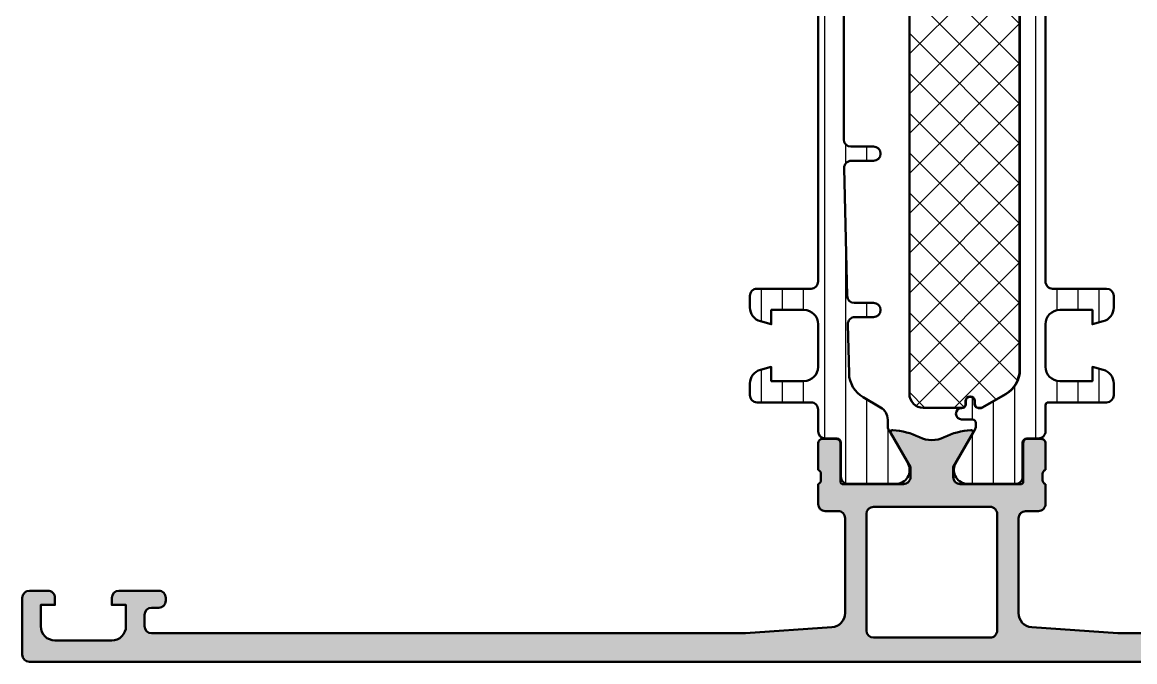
# Model space of a CAD drawing. Extents: x 0 to 128, y 0 to 90.
# Drawn here: x 0 to 78.3, y 0 to 45 of the extents above; entities that cross this region are included whole.
import ezdxf

# ---------------------------------------------------------------- set-up
doc = ezdxf.new("R2010")
doc.units = 0
for name, color, linetype, lineweight in [('0S-Alu contour', 7, 'Continuous', 50), ('0S-Alu hatch', 252, 'Continuous', 25), ('0S-Plastic contour', 254, 'Continuous', 50), ('0S-Plastic hatch', 253, 'Continuous', 25), ('0S-PT contour', 91, 'Continuous', 50), ('0S-PT hatch', 103, 'Continuous', 25)]:
    doc.layers.add(name, color=color, linetype=linetype, lineweight=lineweight)
pattern_1 = [(90, (0, 0), (-1.4859, 0), [])]

# ---------------------------------------------------------------- blocks, each defined once
blk = doc.blocks.new('462330__A95D37FD_48C2_4D55_8CF1_F7A8AE7CBAEC_')
at = {"layer": '0S-Alu hatch'}
h = blk.add_hatch(color=256, dxfattribs=at)
edge = h.paths.add_edge_path()
edge.add_line((77.10000000000004, 2.000000000000013), (71.02875295001213, 2.433660503570579))
edge.add_ellipse((71.10000110828429, 3.431119503563734), major_axis=(-1.000000378362188, 0), ratio=1, start_angle=8.537736391645012e-06, end_angle=85.91432110672099, ccw=False)
edge.add_line((70.10000072992212, 3.431119354686233), (70.10000000000004, 10.1))
edge.add_ellipse((70.60000124605585, 10.09999890522815), major_axis=(-0.5000012460570294, 0), ratio=1, start_angle=270.000059144424, end_angle=359.999874550462, ccw=False)
edge.add_line((70.60000072992212, 10.60000015128491), (71.50000000000001, 10.60000000000001))
edge.add_arc((71.50000072992216, 11.10000015128485), 0.4999999999999521, 269.9999163571082, 360)
edge.add_line((72.00000072992212, 11.10000015128484), (72.00000000000004, 12.50000000000074))
edge.add_ellipse((72.07883803814128, 12.76752101532061), major_axis=(-0.2788959122965632, 0), ratio=1, start_angle=-1.1645299000825275, end_angle=73.57983452474468, ccw=False)
edge.add_line((71.79999972992215, 12.77318915127714), (71.79999900000004, 13.22678299999224))
edge.add_ellipse((72.07886890940796, 13.23244226912665), major_axis=(-0.2789273269156594, 0), ratio=1, start_angle=-73.57528143294519, end_angle=1.1625769736472193, ccw=False)
edge.add_line((72.00000072992215, 13.49998715127712), (72.00000000000001, 15.37999800000075))
edge.add_arc((71.70000072992215, 15.37999815128565), 0.2999999999999829, 359.9999711101367, 450)
edge.add_line((71.70000072992215, 15.67999815128563), (70.72002568095725, 15.67999800000075))
edge.add_arc((70.72002641087936, 15.37999815128565), 0.2999999999999936, 90.00013940492396, 180)
edge.add_line((70.42002641087936, 15.37999815128565), (70.42002568095727, 12.62000000000075))
edge.add_ellipse((70.30002692700798, 12.6199989052381), major_axis=(-0.1199987539542833, 0), ratio=1, start_angle=89.99975356383038, end_angle=180.0005227158989, ccw=False)
edge.add_line((70.30002641087863, 12.50000015128494), (65.99994439642526, 12.50000000000005))
edge.add_ellipse((65.99994538460828, 13.00000025826), major_axis=(-0.5000002582609234, 0), ratio=1, start_angle=1.2253957095254009e-05, end_angle=89.9998867626258, ccw=False)
edge.add_line((65.49994512634737, 13.00000015128502), (65.49994439642538, 13.70000000000019))
edge.add_line((65.49994439642538, 13.70000000000019), (66.88143985404757, 16.09282032302732))
edge.add_arc((66.76182534169885, 16.16188036663646), 0.1381197846484886, 329.9997942543942, 453.6515491367376)
edge.add_arc((67.07146248664698, 11.31000108375461), 4.999869236974234, 93.65154913674301, 116.1005569611627)
edge.add_ellipse((63.99997292813471, 17.60005755479198), major_axis=(-2.000063781674495, 0), ratio=1, start_angle=64.1580672368334, end_angle=115.8419327631662, ccw=False)
edge.add_arc((60.92848336962241, 11.3100010837547), 4.999869236974176, 63.89944303883657, 86.34845086325608)
edge.add_arc((61.2381205145706, 16.16188036663647), 0.1381197846484962, 86.34845086325971, 210.0000000000028)
edge.add_line((61.11850527229978, 16.09282047431222), (62.49999999999986, 13.70000000000019))
edge.add_line((62.49999999999986, 13.70000000000019), (62.49999999999993, 13.0000000000001))
edge.add_ellipse((62.00000124605407, 12.99999890523174), major_axis=(-0.4999987539470587, 0), ratio=1, start_angle=89.9999408554799, end_angle=180.000125449538, ccw=False)
edge.add_line((62.00000072992206, 12.50000015128495), (57.69997431904286, 12.50000000000005))
edge.add_ellipse((57.69997530723053, 12.62000025826161), major_axis=(-0.1200002582656348, 0), ratio=1, start_angle=5.107678987315012e-05, end_angle=89.99952817616412, ccw=False)
edge.add_line((57.57997504896493, 12.62000015128498), (57.57997431904282, 15.37999800000008))
edge.add_arc((57.27997504896492, 15.37999815128498), 0.3000000000000043, 359.9999711101367, 449.9999999999973)
edge.add_line((57.27997504896494, 15.67999815128499), (56.30000000000005, 15.67999800000009))
edge.add_arc((56.30000072992215, 15.37999815128498), 0.2999999999999989, 90.00013940492396, 180)
edge.add_line((56.00000072992216, 15.37999815128499), (56.00000000000004, 13.49998699999156))
edge.add_ellipse((55.92113449620829, 13.23244408287827), major_axis=(-0.2789246855081369, 0), ratio=1, start_angle=178.837070446427, end_angle=253.5756945011897, ccw=False)
edge.add_line((56.20000172992214, 13.22678315127645), (56.20000100000004, 12.77318899999158))
edge.add_ellipse((55.92116536696441, 12.76751920183801), major_axis=(-0.2788932714525051, 0), ratio=1, start_angle=106.4197524022729, end_angle=181.1648824805534, ccw=False)
edge.add_line((56.00000072992215, 12.50000015128497), (56.00000000000001, 11.1))
edge.add_arc((56.50000072992209, 11.10000015128489), 0.4999999999999787, 180.0000173297123, 269.9999999999984)
edge.add_line((56.50000072992208, 10.60000015128491), (57.40000000000002, 10.60000000000001))
edge.add_ellipse((57.40000098818011, 10.10000025825898), major_axis=(-0.4999997417420014, 0), ratio=1, start_angle=179.999987746043, end_angle=270.0001132371549, ccw=False)
edge.add_line((57.9000007299221, 10.1000001512849), (57.9, 3.431119203401324))
edge.add_ellipse((56.90000136109887, 3.431118035204163), major_axis=(-0.999998638901815, 0), ratio=1, start_angle=94.08558609440178, end_angle=180.0000669328046, ccw=False)
edge.add_line((56.97124777991001, 2.433660654855472), (50.90000000000003, 2.000000000000013))
edge.add_line((50.90000000000003, 2.000000000000013), (9.099999999999987, 1.999999999999999))
edge.add_ellipse((9.100000988183051, 2.500000258259957), major_axis=(-0.5000002582609345, 0), ratio=1, start_angle=1.2253957095254009e-05, end_angle=89.99988676262058, ccw=False)
edge.add_line((8.60000072992213, 2.500000151284903), (8.600000000000023, 3.299999999999998))
edge.add_ellipse((9.10000124605585, 3.299998905228133), major_axis=(-0.500001246057026, 0), ratio=1, start_angle=270.0000591444199, end_angle=359.999874550462, ccw=False)
edge.add_line((9.100000729922133, 3.800000151284893), (9.600000000000026, 3.799999999999999))
edge.add_arc((9.600000729922133, 4.300000151284891), 0.4999999999999983, 269.9999163571131, 360)
edge.add_line((10.10000072992213, 4.300000151284894), (10.10000000000002, 4.499999999999998))
edge.add_arc((9.60000072992213, 4.500000151284893), 0.5, 359.9999826492693, 450)
edge.add_line((9.60000072992213, 5.000000151284893), (6.800000000000013, 5))
edge.add_arc((6.800000729922119, 4.500000151284892), 0.5000000000000009, 90.00008364293738, 180)
edge.add_line((6.300000729922118, 4.500000151284891), (6.300000000000011, 4))
edge.add_line((6.300000000000011, 4), (7.300000000000011, 4))
edge.add_line((7.300000000000011, 4), (7.300000000000011, 2.500000000000005))
edge.add_ellipse((6.300001246054564, 2.499998905230804), major_axis=(-0.9999987539460462, 0), ratio=1, start_angle=89.99997042775237, end_angle=180.0000627218637, ccw=False)
edge.add_line((6.300000729922118, 1.500000151284893), (2.300000000000012, 1.499999999999999))
edge.add_ellipse((2.300000988182316, 2.500000258259714), major_axis=(-1.000000258260204, 0), ratio=1, start_angle=6.156649305921746e-06, end_angle=89.99994338133922, ccw=False)
edge.add_line((1.300000729922117, 2.500000151284894), (1.300000000000011, 3.999999999999998))
edge.add_line((1.300000000000011, 3.999999999999998), (2.300000000000011, 3.999999999999999))
edge.add_line((2.300000000000011, 3.999999999999999), (2.30000000000001, 4.5))
edge.add_arc((1.80000072992212, 4.500000151284895), 0.4999999999999974, 359.9999826492693, 450)
edge.add_line((1.800000729922119, 5.000000151284893), (0.5000000000000006, 5))
edge.add_arc((0.5000007299221066, 4.500000151284893), 0.4999999999999992, 90.00008364293743, 180)
edge.add_line((7.299221074e-07, 4.500000151284894), (1e-16, 0.5000000000000009))
edge.add_arc((0.5000007299221068, 0.500000151284894), 0.5, 180.0000173297123, 270)
edge.add_line((0.5000007299221066, 1.512848939e-07), (127.5, 4e-16))
edge.add_arc((127.5000007299221, 0.5000001512849033), 0.5000000000000094, 269.9999163571115, 360)
edge.add_line((128.0000007299221, 0.500000151284892), (128, 4.500000000000026))
edge.add_arc((127.5000007299221, 4.50000015128491), 0.4999999999999858, 359.9999826492693, 450)
edge.add_line((127.5000007299221, 5.000000151284896), (126.2, 4.999999999999998))
edge.add_arc((126.2000007299221, 4.500000151284903), 0.4999999999999885, 90.00008364294075, 180)
edge.add_line((125.7000007299221, 4.500000151284878), (125.7, 3.999999999999999))
edge.add_line((125.7, 3.999999999999999), (126.7, 3.999999999999999))
edge.add_line((126.7, 3.999999999999999), (126.7, 2.500000000000001))
edge.add_ellipse((125.7000012460545, 2.499998905230837), major_axis=(-0.9999987539460756, 0), ratio=1, start_angle=89.99997042774987, end_angle=180.0000627218637, ccw=False)
edge.add_line((125.700000729922, 1.500000151284891), (121.7, 1.499999999999999))
edge.add_ellipse((121.7000009881823, 2.500000258259705), major_axis=(-1.000000258260193, 0), ratio=1, start_angle=6.156649305921746e-06, end_angle=89.99994338133979, ccw=False)
edge.add_line((120.7000007299221, 2.500000151284861), (120.7, 4))
edge.add_line((120.7, 4), (121.7, 4))
edge.add_line((121.7, 4), (121.7, 4.500000000000039))
edge.add_arc((121.2000007299222, 4.500000151284952), 0.4999999999999432, 359.9999826492693, 449.9999999999984)
edge.add_line((121.2000007299222, 5.000000151284895), (118.4, 5))
edge.add_arc((118.4000007299221, 4.500000151284913), 0.4999999999999805, 90.0000836429375, 180)
edge.add_line((117.9000007299221, 4.500000151284909), (117.9, 4.299999999999988))
edge.add_arc((118.4000007299221, 4.300000151284903), 0.5000000000000142, 180.0000173297123, 270)
edge.add_line((118.4000007299221, 3.800000151284889), (118.9, 3.799999999999998))
edge.add_ellipse((118.90000098818, 3.30000025825894), major_axis=(-0.4999997417420338, 0), ratio=1, start_angle=179.999987746043, end_angle=270.0001132371557, ccw=False)
edge.add_line((119.4000007299221, 3.300000151284856), (119.4, 2.500000000000063))
edge.add_ellipse((118.9000012460541, 2.499998905231756), major_axis=(-0.4999987539471439, 0), ratio=1, start_angle=89.9999408554832, end_angle=180.000125449538, ccw=False)
edge.add_line((118.9000007299221, 2.000000151284881), (77.10000000000004, 2.000000000000013))
edge = h.paths.add_edge_path()
edge.add_line((59.90000000000001, 10.90000000000001), (68.10000000000002, 10.90000000000001))
edge.add_ellipse((68.10000072992213, 10.4000001512849), major_axis=(-0.5, 0), ratio=1, start_angle=179.9999826492693, end_angle=270.0000836429375, ccw=False)
edge.add_line((68.60000000000002, 10.40000000000001), (68.60000072992213, 2.200000151284887))
edge.add_ellipse((68.10000072992213, 2.200000151284888), major_axis=(-0.5, 0), ratio=1, start_angle=89.99991635711308, end_angle=180, ccw=False)
edge.add_line((68.10000000000002, 1.699999999999994), (59.90000072992211, 1.700000151284888))
edge.add_ellipse((59.90000072992211, 2.200000151284888), major_axis=(-0.5, 0), ratio=1, start_angle=1.732971230694602e-05, end_angle=90, ccw=False)
edge.add_line((59.40000000000001, 2.199999999999993), (59.40000072992211, 10.4000001512849))
edge.add_ellipse((59.90000072992211, 10.4000001512849), major_axis=(-0.5, 0), ratio=1, start_angle=270.0000836429375, end_angle=360, ccw=False)
at = {"layer": '0S-Alu contour', "color": 7}
for points in [[(57.27997504896494, 15.67999815128499), (56.30000000000005, 15.67999800000009)], [(61.11850527229978, 16.09282047431222), (62.49999999999986, 13.70000000000019), (62.49999999999993, 13.0000000000001)], [(65.49994512634737, 13.00000015128502), (65.49994439642538, 13.70000000000019), (66.88143985404757, 16.09282032302732)], [(71.70000072992215, 15.67999815128563), (70.72002568095725, 15.67999800000075)], [(56.00000072992216, 15.37999815128499), (56.00000000000004, 13.49998699999156)], [(57.57997504896493, 12.62000015128498), (57.57997431904282, 15.37999800000008)], [(70.42002641087936, 15.37999815128565), (70.42002568095727, 12.62000000000075)], [(72.00000072992215, 13.49998715127712), (72.00000000000001, 15.37999800000075)], [(56.20000172992214, 13.22678315127645), (56.20000100000004, 12.77318899999158)], [(71.79999972992215, 12.77318915127714), (71.79999900000004, 13.22678299999224)], [(56.00000072992215, 12.50000015128497), (56.00000000000001, 11.1)], [(62.00000072992206, 12.50000015128495), (57.69997431904286, 12.50000000000005)], [(70.30002641087863, 12.50000015128494), (65.99994439642526, 12.50000000000005)], [(72.00000072992212, 11.10000015128484), (72.00000000000004, 12.50000000000074)], [(56.50000072992208, 10.60000015128491), (57.40000000000002, 10.60000000000001)], [(59.40000000000001, 2.199999999999993), (59.40000072992211, 10.4000001512849)], [(59.90000000000001, 10.90000000000001), (68.10000000000002, 10.90000000000001)], [(68.60000000000002, 10.40000000000001), (68.60000072992213, 2.200000151284888)], [(70.60000072992212, 10.60000015128491), (71.50000000000001, 10.60000000000001)], [(57.9000007299221, 10.1000001512849), (57.9, 3.431119203401324)], [(70.10000072992212, 3.431119354686233), (70.10000000000004, 10.1)], [(1.800000729922119, 5.000000151284893), (0.5000000000000006, 5)], [(9.60000072992213, 5.000000151284893), (6.800000000000013, 5)], [(7.299221074e-07, 4.500000151284894), (1e-16, 0.5000000000000006)], [(1.300000729922117, 2.500000151284894), (1.300000000000011, 3.999999999999998), (2.300000000000011, 3.999999999999999), (2.30000000000001, 4.5)], [(6.300000729922118, 4.500000151284891), (6.300000000000011, 4), (7.300000000000011, 4), (7.300000000000011, 2.500000000000005)], [(10.10000072992213, 4.300000151284894), (10.10000000000002, 4.499999999999998)], [(8.60000072992213, 2.500000151284903), (8.600000000000023, 3.299999999999998)], [(9.100000729922133, 3.800000151284893), (9.600000000000026, 3.799999999999999)], [(56.97124777991001, 2.433660654855472), (50.90000000000003, 2.000000000000013), (9.099999999999987, 1.999999999999999)], [(77.10000000000004, 2.000000000000013), (71.02875295001213, 2.433660503570579)], [(68.10000000000002, 1.699999999999994), (59.90000072992211, 1.700000151284888)], [(118.9000007299221, 2.000000151284881), (77.10000000000004, 2.000000000000013)], [(6.300000729922118, 1.500000151284893), (2.300000000000012, 1.499999999999999)], [(0.5000007299221066, 1.512848939e-07), (127.5, 4e-16)]]:
    blk.add_lwpolyline(points, dxfattribs=at)
for centre, radius, start, end in [((56.30000072992215, 15.37999815128498), 0.2999999999999989, 90.00013940492396, 180), ((57.27997504896492, 15.37999815128498), 0.3000000000000043, 359.9999711101367, 89.99999999999729), ((61.2381205145706, 16.16188036663647), 0.1381197846484962, 86.34845086325971, 210.0000000000028), ((60.92848336962241, 11.3100010837547), 4.999869236974176, 63.89944303883657, 86.34845086325608), ((67.07146248664698, 11.31000108375461), 4.999869236974234, 93.65154913674301, 116.1005569611627), ((66.76182534169885, 16.16188036663646), 0.1381197846484886, 329.9997942543942, 93.65154913673761), ((70.72002641087936, 15.37999815128565), 0.2999999999999936, 90.00013940492396, 180), ((71.70000072992215, 15.37999815128565), 0.2999999999999829, 359.9999711101367, 90), ((56.50000072992209, 11.10000015128489), 0.4999999999999787, 180.0000173297123, 269.9999999999984), ((71.50000072992216, 11.10000015128485), 0.4999999999999521, 269.9999163571082, 0), ((0.5000007299221066, 4.500000151284893), 0.4999999999999992, 90.00008364293743, 180), ((1.80000072992212, 4.500000151284895), 0.4999999999999974, 359.9999826492693, 90.0000000000001), ((6.800000729922119, 4.500000151284892), 0.5000000000000009, 90.00008364293738, 180), ((9.60000072992213, 4.500000151284893), 0.5, 359.9999826492693, 90), ((9.600000729922133, 4.300000151284891), 0.4999999999999983, 269.9999163571131, 0), ((0.5000007299221068, 0.500000151284894), 0.5, 180.0000173297123, 270)]:
    blk.add_arc(centre, radius, start, end, dxfattribs=at)
at = {"layer": '0S-Alu contour', "color": 7, "extrusion": (0, 0, -1)}
for centre, radius, start, end in [((-63.99997292813471, 17.60005755479198), 2.000063781674495, 244.1580672368338, 295.8419327631666), ((-55.92113449620829, 13.23244408287827), 0.2789246855081369, 106.4243054988103, 181.1629295535731), ((-72.07886890940796, 13.23244226912665), 0.2789273269156594, 358.8374230263528, 73.57528143294529), ((-55.92116536696441, 12.76751920183801), 0.2788932714525051, 178.8351175194466, 253.5802475977271), ((-57.69997530723053, 12.62000025826161), 0.1200002582656348, 270.0004718238359, 359.9999489232101), ((-62.00000124605407, 12.99999890523174), 0.4999987539470587, 179.999874550462, 270.0000591445201), ((-65.99994538460828, 13.00000025826), 0.5000002582609234, 270.0001132373742, 359.9999877460429), ((-70.30002692700798, 12.6199989052381), 0.1199987539542833, 179.9994772841011, 270.0002464361696), ((-72.07883803814128, 12.76752101532061), 0.2788959122965632, 286.4201654752553, 1.164529900082466), ((-57.40000098818011, 10.10000025825898), 0.4999997417420014, 89.99988676284514, 180.0000122539571), ((-59.90000072992211, 10.4000001512849), 0.5, 0, 89.9999163570625), ((-68.10000072992213, 10.4000001512849), 0.5, 89.9999163570625, 180.0000173507308), ((-70.60000124605585, 10.09999890522815), 0.5000012460570294, 0.0001254495380173, 89.99994085557601), ((-9.10000124605585, 3.299998905228133), 0.500001246057026, 0.0001254495380173, 89.99994085558009), ((-56.90000136109887, 3.431118035204163), 0.999998638901815, 179.9999330671954, 265.9144139055982), ((-71.10000110828429, 3.431119503563734), 1.000000378362188, 274.085678893279, 359.9999914622636), ((-2.300000988182316, 2.500000258259714), 1.000000258260204, 270.0000566186608, 359.9999938433507), ((-6.300001246054564, 2.499998905230804), 0.9999987539460462, 179.9999372781363, 270.0000295722477), ((-9.100000988183051, 2.500000258259957), 0.5000002582609345, 270.0001132373794, 359.9999877460429), ((-59.90000072992211, 2.200000151284888), 0.5, 270, 359.9999826702877), ((-68.10000072992213, 2.200000151284888), 0.5, 180, 270.0000836428869)]:
    blk.add_arc(centre, radius, start, end, dxfattribs=at)
blk = doc.blocks.new('284595__5B4D1375_14E6_44DE_8888_DEF786335B3A___74D0AB80_7AB1_429F_93AF_3290B34EB5AF_')
at = {"layer": '0S-Plastic hatch'}
h = blk.add_hatch(dxfattribs=at)
h.set_pattern_fill('ANSI31', color=256, scale=0.4680000000000001, angle=45, style=0)
h.set_pattern_definition(pattern_1)
edge = h.paths.add_edge_path()
edge.add_arc((75.79999927008588, 62.92155924203828), 0.9999999999999161, 284.9999999999982, 360)
edge.add_line((76.79999927008579, 62.92155924203825), (76.79999927008579, 63.75230846541265))
edge.add_arc((76.2999992700858, 63.75230846541267), 0.4999999999999858, 0, 89.99999999999837)
edge.add_line((76.29999927008582, 64.25230846541265), (72.19999927008581, 64.2523084654126))
edge.add_ellipse((72.19999927008581, 64.45230846541261), major_axis=(-0.200000000000017, 0), ratio=1, start_angle=0, end_angle=90, ccw=False)
edge.add_line((71.9999992700858, 64.4523084654126), (71.9999992700858, 66.2923141443221))
edge.add_arc((71.5000019489881, 66.2923141443221), 0.4999973210976947, 0, 90.00030698202455)
edge.add_line((71.49999927007892, 66.79231146541264), (70.68966793674556, 66.79231146541264))
edge.add_ellipse((70.68966793674555, 67.09231146541264), major_axis=(-0.2999999999999971, 0), ratio=1, start_angle=0, end_angle=90.00000000000267, ccw=False)
edge.add_line((70.38966793674555, 67.09231146541262), (70.38999988714258, 69.4923098483489))
edge.add_arc((69.89000390970395, 69.492312487974), 0.4999959774455975, 359.9996975182267, 450.0003024811834)
edge.add_line((69.8900012700789, 69.99230846541263), (66.4134597719794, 69.99230846541263))
edge.add_arc((66.55577042097076, 69.00249039068979), 0.9999960709244742, 98.18160805189984, 212.7270160998405)
edge.add_line((65.71451777197942, 68.46185546541263), (67.03303462129055, 66.17811697874035))
edge.add_ellipse((66.60002190455995, 65.92811700444076), major_axis=(-0.5000000000002213, 0), ratio=1, start_angle=179.994256176766, end_angle=209.9999965993338, ccw=False)
edge.add_line((67.10002190204773, 65.92806688012699), (67.09999927007638, 65.70230846543018))
edge.add_ellipse((66.8499992700589, 65.70230846543014), major_axis=(-0.2500000000174793, 0), ratio=1, start_angle=89.9999999999967, end_angle=180, ccw=False)
edge.add_line((66.84999927005889, 65.45230846541266), (66.0995926306948, 65.45230846541261))
edge.add_arc((66.0995926306948, 65.05304939229586), 0.3992590731167667, 90, 270)
edge.add_ellipse((66.09959263069484, 64.35230846541255), major_axis=(-0.3014818537665462, 0), ratio=1, start_angle=180, end_angle=270.00000000000813, ccw=False)
edge.add_line((66.40107448446139, 64.35230846541259), (66.40107448446138, 64.15173767012638))
edge.add_arc((66.70050368917514, 64.15173767012641), 0.2994292047137605, 180, 360)
edge.add_line((66.9999328938889, 64.15173767012644), (66.99993289388891, 64.3523084654127))
edge.add_ellipse((67.2999328938889, 64.35230846541265), major_axis=(-0.2999999999999829, 0), ratio=1, start_angle=273.3936392714582, end_angle=360, ccw=False)
edge.add_line((67.28217422800044, 64.65178238712512), (67.46501207954621, 64.65178238712517))
edge.add_ellipse((67.46501207954634, 64.45178238712506), major_axis=(-0.2000000000001023, 0), ratio=1, start_angle=240.0000000000378, end_angle=270.00000000003257, ccw=False)
edge.add_line((67.56501207954626, 64.6249874678821), (69.19999927008583, 63.68102717330238))
edge.add_ellipse((68.1999992700859, 61.94897636573358), major_axis=(-1.999999999999888, 0), ratio=1, start_angle=180, end_angle=240.0000000000005, ccw=False)
edge.add_line((70.19999927008578, 61.94897636573362), (70.1999992700858, 20.55564056504449))
edge.add_ellipse((68.19999927008584, 20.55564056504451), major_axis=(-1.999999999999957, 0), ratio=1, start_angle=119.99999999999889, end_angle=180, ccw=False)
edge.add_line((69.19999927008578, 18.82358975747565), (67.56501207954626, 17.87962946289614))
edge.add_ellipse((67.46501207954607, 18.05283454365292), major_axis=(-0.2000000000000075, 0), ratio=1, start_angle=90.00000000007333, end_angle=120.00000000006739, ccw=False)
edge.add_line((67.46501207954633, 17.85283454365291), (67.28217422800041, 17.85283454365297))
edge.add_ellipse((67.29993289388887, 18.15230846536542), major_axis=(-0.2999999999999576, 0), ratio=1, start_angle=0, end_angle=86.6063607285443, ccw=False)
edge.add_line((66.99993289388891, 18.1523084653654), (66.99993289388891, 18.35287926065167))
edge.add_arc((66.70050368917515, 18.35287926065167), 0.2994292047137605, 0, 180)
edge.add_line((66.40107448446139, 18.35287926065167), (66.40107448446139, 18.1523084653654))
edge.add_ellipse((66.09959263069486, 18.15230846536552), major_axis=(-0.301481853766532, 0), ratio=1, start_angle=89.9999999999892, end_angle=180, ccw=False)
edge.add_arc((66.0995926306948, 17.45156753848221), 0.3992590731167524, 90, 270)
edge.add_line((66.0995926306948, 17.05230846536546), (66.84999927005893, 17.05230846536543))
edge.add_ellipse((66.8499992700589, 16.80230846534795), major_axis=(-0.2500000000174865, 0), ratio=1, start_angle=180, end_angle=269.9999999999935, ccw=False)
edge.add_line((67.09999927007638, 16.80230846534787), (67.10002190204774, 16.57655005065107))
edge.add_ellipse((66.60002190456028, 16.57649992633726), major_axis=(-0.4999999999999109, 0), ratio=1, start_angle=150.00000340065, end_angle=180.0057438232342, ccw=False)
edge.add_line((67.03303462129055, 16.3264999520377), (65.71451777197942, 14.04276146536543))
edge.add_arc((66.55577042097076, 13.50212654008828), 0.9999960709244718, 147.2729839001593, 261.8183919481001)
edge.add_line((66.4134597719794, 12.51230846536543), (69.8900012700789, 12.51230846536543))
edge.add_arc((69.89000390970396, 13.01230444280405), 0.4999959774455886, 269.9996975188149, 360.0003024817733)
edge.add_line((70.38999988714258, 13.01230708242914), (70.38966793674555, 15.41230546536542))
edge.add_ellipse((70.68966793674556, 15.41230546536542), major_axis=(-0.3000000000000114, 0), ratio=1, start_angle=270, end_angle=360, ccw=False)
edge.add_line((70.68966793674556, 15.71230546536543), (71.49999927007892, 15.71230546536543))
edge.add_arc((71.50000194898811, 16.21230278645594), 0.4999973210976877, 269.9996930179738, 360)
edge.add_line((71.9999992700858, 16.21230278645594), (71.9999992700858, 18.05230846536538))
edge.add_ellipse((72.19999927008583, 18.05230846536542), major_axis=(-0.2000000000000313, 0), ratio=1, start_angle=270.0000000000122, end_angle=360, ccw=False)
edge.add_line((72.19999927008578, 18.25230846536546), (76.2999992700858, 18.25230846536539))
edge.add_arc((76.2999992700858, 18.75230846536538), 0.4999999999999929, 270, 360)
edge.add_line((76.7999992700858, 18.75230846536539), (76.79999927008579, 19.58305768873976))
edge.add_arc((75.7999992700858, 19.58305768873977), 0.9999999999999857, 0, 74.99999999999942)
edge.add_line((76.05881831518833, 20.54898351502883), (75.29999927008579, 20.75230846536545))
edge.add_line((75.29999927008579, 20.75230846536545), (75.29999927008579, 19.75230846536545))
edge.add_line((75.29999927008579, 19.75230846536545), (72.9999992700858, 19.75230846536545))
edge.add_ellipse((72.99999927008578, 20.75230846536544), major_axis=(-0.9999999999999857, 0), ratio=1, start_angle=0, end_angle=90.0000000000008, ccw=False)
edge.add_line((71.9999992700858, 20.75230846536545), (71.9999992700858, 23.75230846536551))
edge.add_ellipse((72.99999927008575, 23.75230846536545), major_axis=(-0.9999999999999573, 0), ratio=1, start_angle=269.9999999999984, end_angle=360, ccw=False)
edge.add_line((72.99999927008578, 24.7523084653654), (75.29999927008579, 24.75230846536542))
edge.add_line((75.29999927008579, 24.75230846536542), (75.29999927008579, 23.75230846536551))
edge.add_line((75.29999927008579, 23.75230846536551), (76.05881831518825, 23.95563341570199))
edge.add_arc((75.79999927008569, 24.92155924199116), 1.000000000000102, 285.0000000000005, 360)
edge.add_line((76.79999927008579, 24.92155924199114), (76.79999927008579, 25.75230846536548))
edge.add_arc((76.29999927008582, 25.75230846536549), 0.4999999999999716, 0, 89.99999999999837)
edge.add_line((76.29999927008583, 26.25230846536546), (72.4999992700858, 26.25230846536545))
edge.add_ellipse((72.49999927008578, 26.75230846536544), major_axis=(-0.4999999999999894, 0), ratio=1, start_angle=0, end_angle=90.00000000000159, ccw=False)
edge.add_line((71.9999992700858, 26.75230846536543), (71.9999992700858, 55.75230846541259))
edge.add_ellipse((72.49999927008578, 55.75230846541263), major_axis=(-0.4999999999999858, 0), ratio=1, start_angle=269.9999999999984, end_angle=360, ccw=False)
edge.add_line((72.4999992700858, 56.25230846541263), (76.29999927008586, 56.25230846541263))
edge.add_arc((76.29999927008583, 56.75230846541259), 0.4999999999999574, 270.0000000000033, 360)
edge.add_line((76.79999927008579, 56.75230846541262), (76.79999927008579, 57.58305768878704))
edge.add_arc((75.7999992700858, 57.58305768878704), 0.9999999999999857, 0, 75.00000000000031)
edge.add_line((76.05881831518832, 58.5489835150761), (75.29999927008579, 58.75230846541263))
edge.add_line((75.29999927008579, 58.75230846541263), (75.29999927008579, 57.75230846541263))
edge.add_line((75.29999927008579, 57.75230846541263), (72.99999927008582, 57.75230846541263))
edge.add_ellipse((72.99999927008578, 58.75230846541261), major_axis=(-0.9999999999999786, 0), ratio=1, start_angle=0, end_angle=90.00000000000239, ccw=False)
edge.add_line((71.9999992700858, 58.75230846541263), (71.9999992700858, 61.75230846541268))
edge.add_ellipse((72.9999992700858, 61.75230846541264), major_axis=(-1, 0), ratio=1, start_angle=269.9999999999984, end_angle=360, ccw=False)
edge.add_line((72.99999927008584, 62.75230846541266), (75.29999927008579, 62.75230846541258))
edge.add_line((75.29999927008579, 62.75230846541258), (75.29999927008579, 61.75230846541264))
edge.add_line((75.29999927008579, 61.75230846541264), (76.05881831518835, 61.95563341574928))
at = {"layer": '0S-Plastic contour', "color": 7}
for points in [[(69.8900012700789, 69.99230846541263), (66.4134597719794, 69.99230846541263)], [(70.38966793674555, 67.09231146541262), (70.38999988714258, 69.4923098483489)], [(65.71451777197942, 68.46185546541263), (67.03303462129055, 66.17811697874035)], [(71.49999927007892, 66.79231146541264), (70.68966793674556, 66.79231146541264)], [(67.10002190204773, 65.92806688012699), (67.09999927007638, 65.70230846543018)], [(71.9999992700858, 64.4523084654126), (71.9999992700858, 66.2923141443221)], [(66.84999927005889, 65.45230846541266), (66.0995926306948, 65.45230846541261)], [(66.40107448446139, 64.35230846541259), (66.40107448446138, 64.15173767012638)], [(66.9999328938889, 64.15173767012644), (66.99993289388891, 64.3523084654127)], [(67.28217422800044, 64.65178238712512), (67.46501207954621, 64.65178238712517)], [(67.56501207954626, 64.6249874678821), (69.19999927008583, 63.68102717330238)], [(76.29999927008582, 64.25230846541265), (72.19999927008581, 64.2523084654126)], [(76.79999927008579, 62.92155924203825), (76.79999927008579, 63.75230846541265)], [(72.99999927008584, 62.75230846541266), (75.29999927008579, 62.75230846541258), (75.29999927008579, 61.75230846541264), (76.05881831518835, 61.95563341574928)], [(70.19999927008578, 61.94897636573362), (70.1999992700858, 20.55564056504449)], [(71.9999992700858, 58.75230846541263), (71.9999992700858, 61.75230846541268)], [(76.05881831518832, 58.5489835150761), (75.29999927008579, 58.75230846541263), (75.29999927008579, 57.75230846541263), (72.99999927008582, 57.75230846541263)], [(76.79999927008579, 56.75230846541262), (76.79999927008579, 57.58305768878704)], [(71.9999992700858, 26.75230846536543), (71.9999992700858, 55.75230846541259)], [(72.4999992700858, 56.25230846541263), (76.29999927008586, 56.25230846541263)], [(76.29999927008583, 26.25230846536546), (72.4999992700858, 26.25230846536545)], [(76.79999927008579, 24.92155924199114), (76.79999927008579, 25.75230846536548)], [(72.99999927008578, 24.7523084653654), (75.29999927008579, 24.75230846536542), (75.29999927008579, 23.75230846536551), (76.05881831518825, 23.95563341570199)], [(71.9999992700858, 20.75230846536545), (71.9999992700858, 23.75230846536551)], [(76.05881831518833, 20.54898351502883), (75.29999927008579, 20.75230846536545), (75.29999927008579, 19.75230846536545), (72.9999992700858, 19.75230846536545)], [(76.7999992700858, 18.75230846536539), (76.79999927008579, 19.58305768873976)], [(69.19999927008578, 18.82358975747565), (67.56501207954626, 17.87962946289614)], [(66.40107448446139, 18.35287926065167), (66.40107448446139, 18.1523084653654)], [(66.99993289388891, 18.1523084653654), (66.99993289388891, 18.35287926065167)], [(71.9999992700858, 16.21230278645594), (71.9999992700858, 18.05230846536538)], [(72.19999927008578, 18.25230846536546), (76.2999992700858, 18.25230846536539)], [(67.46501207954633, 17.85283454365291), (67.28217422800041, 17.85283454365297)], [(66.0995926306948, 17.05230846536546), (66.84999927005893, 17.05230846536543)], [(67.09999927007638, 16.80230846534787), (67.10002190204774, 16.57655005065107)], [(67.03303462129055, 16.3264999520377), (65.71451777197942, 14.04276146536543)], [(70.68966793674556, 15.71230546536543), (71.49999927007892, 15.71230546536543)], [(70.38999988714258, 13.01230708242914), (70.38966793674555, 15.41230546536542)], [(66.4134597719794, 12.51230846536543), (69.8900012700789, 12.51230846536543)]]:
    blk.add_lwpolyline(points, dxfattribs=at)
for centre, radius, start, end in [((66.55577042097076, 69.00249039068979), 0.9999960709244742, 98.18160805189984, 212.7270160998405), ((69.89000390970395, 69.492312487974), 0.4999959774455975, 359.9996975182267, 90.00030248118344), ((71.5000019489881, 66.2923141443221), 0.4999973210976947, 0, 90.00030698202455), ((66.0995926306948, 65.05304939229586), 0.3992590731167667, 90, 270), ((76.2999992700858, 63.75230846541267), 0.4999999999999858, 0, 89.99999999999837), ((66.70050368917514, 64.15173767012641), 0.2994292047137605, 180, 0), ((75.79999927008588, 62.92155924203828), 0.9999999999999161, 284.9999999999982, 0), ((75.7999992700858, 57.58305768878704), 0.9999999999999857, 0, 75.00000000000031), ((76.29999927008583, 56.75230846541259), 0.4999999999999574, 270.0000000000033, 0), ((76.29999927008582, 25.75230846536549), 0.4999999999999716, 0, 89.99999999999837), ((75.79999927008569, 24.92155924199116), 1.000000000000102, 285.0000000000005, 0), ((75.7999992700858, 19.58305768873977), 0.9999999999999857, 0, 74.99999999999942), ((66.70050368917515, 18.35287926065167), 0.2994292047137605, 0, 180), ((76.2999992700858, 18.75230846536538), 0.4999999999999929, 270, 0), ((66.0995926306948, 17.45156753848221), 0.3992590731167524, 90, 270), ((71.50000194898811, 16.21230278645594), 0.4999973210976877, 269.9996930179738, 0), ((66.55577042097076, 13.50212654008828), 0.9999960709244718, 147.2729839001593, 261.8183919481001), ((69.89000390970396, 13.01230444280405), 0.4999959774455886, 269.9996975188149, 0.0003024817733149)]:
    blk.add_arc(centre, radius, start, end, dxfattribs=at)
at = {"layer": '0S-Plastic contour', "color": 7, "extrusion": (0, 0, -1)}
for centre, radius, start, end in [((-70.68966793674555, 67.09231146541264), 0.2999999999999971, 269.9999999999973, 0), ((-66.60002190455995, 65.92811700444076), 0.5000000000002213, 150.0000034006662, 180.0057438232341), ((-66.8499992700589, 65.70230846543014), 0.2500000000174793, 180, 270.0000000000033), ((-66.09959263069484, 64.35230846541255), 0.3014818537665462, 89.99999999999189, 180), ((-67.2999328938889, 64.35230846541265), 0.2999999999999829, 0, 86.60636072854182), ((-67.46501207954634, 64.45178238712506), 0.2000000000001023, 89.99999999996743, 119.9999999999622), ((-72.19999927008581, 64.45230846541261), 0.200000000000017, 270, 0), ((-68.1999992700859, 61.94897636573358), 1.999999999999888, 119.9999999999995, 180), ((-72.9999992700858, 61.75230846541264), 1, 0, 90.0000000000016), ((-72.99999927008578, 58.75230846541261), 0.9999999999999786, 269.9999999999976, 0), ((-72.49999927008578, 55.75230846541263), 0.4999999999999858, 0, 90.0000000000016), ((-72.49999927008578, 26.75230846536544), 0.4999999999999894, 269.9999999999984, 0), ((-72.99999927008575, 23.75230846536545), 0.9999999999999573, 0, 90.0000000000016), ((-68.19999927008584, 20.55564056504451), 1.999999999999957, 180, 240.0000000000011), ((-72.99999927008578, 20.75230846536544), 0.9999999999999857, 269.9999999999992, 0), ((-66.09959263069486, 18.15230846536552), 0.301481853766532, 180, 270.0000000000108), ((-67.29993289388887, 18.15230846536542), 0.2999999999999576, 273.3936392714557, 0), ((-72.19999927008583, 18.05230846536542), 0.2000000000000313, 0, 89.99999999998779), ((-67.46501207954607, 18.05283454365292), 0.2000000000000075, 239.9999999999326, 269.9999999999267), ((-66.8499992700589, 16.80230846534795), 0.2500000000174865, 90.00000000000651, 180), ((-66.60002190456028, 16.57649992633726), 0.4999999999999109, 179.9942561767658, 209.9999965993501), ((-70.68966793674556, 15.41230546536542), 0.3000000000000114, 0, 90)]:
    blk.add_arc(centre, radius, start, end, dxfattribs=at)
blk = doc.blocks.new('284595__8C50165A_EF2D_4296_AAC0_EA726E61E824___A3FECBB3_EC76_4879_B40F_11AF8EE131B8_')
at = {"layer": '0S-Plastic hatch'}
h = blk.add_hatch(dxfattribs=at)
h.set_pattern_fill('ANSI31', color=256, scale=0.4680000000000001, angle=45, style=0)
h.set_pattern_definition(pattern_1)
edge = h.paths.add_edge_path()
edge.add_ellipse((51.69999927006958, 56.75230846541277), major_axis=(-0.4999999999990905, 0), ratio=1, start_angle=0, end_angle=90.0000000000008, ccw=False)
edge.add_line((51.19999927007049, 56.75230846541277), (51.19999927006958, 57.58305768878622))
edge.add_ellipse((52.19999927006838, 57.58305768878649), major_axis=(-0.999999999998792, 0), ratio=1, start_angle=284.9999999999957, end_angle=360, ccw=False)
edge.add_line((51.94118022496624, 58.54898351507442), (52.69999927006958, 58.75230846541276))
edge.add_line((52.69999927006958, 58.75230846541276), (52.69999927007003, 57.75230846541276))
edge.add_line((52.69999927007003, 57.75230846541276), (54.99999927007113, 57.75230846541367))
edge.add_arc((54.9999992700709, 58.75230846541207), 0.9999999999984083, 270.000000000013, 360)
edge.add_line((55.99999927006931, 58.75230846541207), (55.99999927007113, 61.75230846541094))
edge.add_arc((54.99999927006999, 61.75230846541163), 1.000000000001143, 0, 89.99999999993447)
edge.add_line((54.99999927007113, 62.75230846541277), (52.69999927006958, 62.75230846541276))
edge.add_line((52.69999927006958, 62.75230846541276), (52.69999927006958, 61.75230846541368))
edge.add_line((52.69999927006958, 61.75230846541368), (51.94118022496851, 61.95563341575022))
edge.add_ellipse((52.19999927007058, 62.92155924203996), major_axis=(-1.000000000000531, 0), ratio=1, start_angle=0, end_angle=75.0000000000353, ccw=False)
edge.add_line((51.19999927007004, 62.92155924203996), (51.19999927007004, 63.75230846541277))
edge.add_ellipse((51.69999927007027, 63.75230846541253), major_axis=(-0.5000000000002345, 0), ratio=1, start_angle=269.99999999997556, end_angle=360, ccw=False)
edge.add_line((51.69999927007048, 64.25230846541277), (55.49999927007022, 64.25230846541277))
edge.add_arc((55.49999927007022, 64.75230846541275), 0.5, 270, 360)
edge.add_line((55.99999927007022, 64.75230846541275), (55.99999927007022, 66.29231146536551))
edge.add_ellipse((56.4999992700698, 66.2923114653655), major_axis=(-0.4999999999995879, 0), ratio=1, start_angle=270.00000000000324, end_angle=360, ccw=False)
edge.add_line((56.49999927006978, 66.79231146536507), (57.31033328231225, 66.7923114653651))
edge.add_arc((57.31033328231224, 67.09231146536509), 0.2999999999999829, 270.0000000000013, 360)
edge.add_line((57.61033328231222, 67.09231146536509), (57.60999865300601, 69.4923098483014))
edge.add_ellipse((58.10999463044464, 69.49231248792648), major_axis=(-0.4999959774455975, 0), ratio=1, start_angle=-90.00030248118583, end_angle=0.0003024817733034979, ccw=False)
edge.add_line((58.10999727006972, 69.99230846536511), (61.58653876816917, 69.99230846536511))
edge.add_ellipse((61.44422811917782, 69.00249039064227), major_axis=(-0.9999960709244742, 0), ratio=1, start_angle=147.2729839001596, end_angle=261.81839194810016, ccw=False)
edge.add_line((62.28548076816917, 68.46185546536512), (60.96696391521053, 66.1781169723751))
edge.add_arc((61.3999766319411, 65.92811699807544), 0.500000000000227, 150.0000034006553, 180.5452234528383)
edge.add_line((60.89999927006956, 65.92335909767782), (60.89999927006958, 65.47081300774246))
edge.add_ellipse((59.89999927006958, 65.47081300774246), major_axis=(-1.000000000000007, 0), ratio=1, start_angle=119.9999999999958, end_angle=180, ccw=False)
edge.add_line((60.39999927006951, 64.60478760395797), (59.17314595634356, 63.89646351302214))
edge.add_arc((60.17314595634349, 62.16441270545324), 1.99999999999999, 119.999999999998, 178.6586049342208)
edge.add_line((58.17369404183674, 62.21123194909537), (58.09297383558449, 58.76401327627569))
edge.add_arc((58.59283681421119, 58.75230846536517), 0.5000000000000023, 178.658604934223, 270.0000000000008)
edge.add_line((58.59283681421119, 58.25230846536517), (59.89999927006976, 58.25230846536516))
edge.add_ellipse((59.89999927006976, 57.75230846536516), major_axis=(-0.5, 0), ratio=1, start_angle=90, end_angle=270, ccw=False)
edge.add_line((59.89999927006976, 57.25230846536516), (58.54600473657789, 57.25230846536517))
edge.add_arc((58.54600473657789, 56.75230846536516), 0.5000000000000071, 89.9999999999992, 178.6586049342197)
edge.add_line((58.04614175795118, 56.7640132762757), (57.8353974086013, 47.76401327627566))
edge.add_arc((58.33526038722799, 47.75230846536514), 0.5000000000000026, 178.658604934221, 270.0000000000008)
edge.add_line((58.335260387228, 47.25230846536514), (59.89999927006976, 47.25230846536516))
edge.add_ellipse((59.89999927006976, 46.75230846536516), major_axis=(-0.5, 0), ratio=1, start_angle=90, end_angle=270, ccw=False)
edge.add_line((59.89999927006975, 46.25230846536516), (58.2999992700697, 46.25230846536516))
edge.add_arc((58.2999992700697, 45.75230846536515), 0.5000000000000071, 90, 180)
edge.add_line((57.79999927006969, 45.75230846536515), (57.79999927006969, 36.75230846536516))
edge.add_arc((58.2999992700697, 36.75230846536516), 0.5000000000000071, 180, 270)
edge.add_line((58.2999992700697, 36.25230846536516), (59.89999927006976, 36.25230846536516))
edge.add_ellipse((59.89999927006976, 35.75230846536516), major_axis=(-0.5, 0), ratio=1, start_angle=90, end_angle=270, ccw=False)
edge.add_line((59.89999927006976, 35.25230846536516), (58.33526038722794, 35.25230846536516))
edge.add_arc((58.33526038722794, 34.7523084653652), 0.4999999999999574, 90, 181.3413950657781)
edge.add_line((57.83539740860129, 34.74060365445467), (58.04614175795119, 25.74060365445463))
edge.add_arc((58.54600473657789, 25.75230846536516), 0.5000000000000026, 181.3413950657786, 270)
edge.add_line((58.54600473657789, 25.25230846536516), (59.89999927006976, 25.25230846536516))
edge.add_ellipse((59.89999927006976, 24.75230846536516), major_axis=(-0.5, 0), ratio=1, start_angle=90, end_angle=270, ccw=False)
edge.add_line((59.89999927006976, 24.25230846536516), (58.59283681421118, 24.25230846536516))
edge.add_arc((58.59283681421118, 23.75230846536516), 0.4999999999999965, 90, 181.3413950657789)
edge.add_line((58.09297383558449, 23.74060365445463), (58.17369404183673, 20.29338498163497))
edge.add_arc((60.17314595634371, 20.34020422527709), 2.000000000000209, 181.3413950657786, 240.0000000000014)
edge.add_line((59.17314595634366, 18.60815341770801), (60.39999927006951, 17.89982932677224))
edge.add_ellipse((59.89999927006959, 17.03380392298778), major_axis=(-0.999999999999985, 0), ratio=1, start_angle=180, end_angle=240.0000000000042, ccw=False)
edge.add_line((60.89999927006957, 17.03380392298778), (60.89999927006958, 16.58125783305198))
edge.add_arc((61.39997663194089, 16.57649993265468), 0.4999999999999777, 179.4547765471984, 209.999996599345)
edge.add_line((60.96696391521053, 16.32649995835513), (62.28548076816918, 14.0427614653651))
edge.add_ellipse((61.44422811917784, 13.50212654008795), major_axis=(-0.9999960709244708, 0), ratio=1, start_angle=98.18160805189899, end_angle=212.7270160998405, ccw=False)
edge.add_line((61.58653876816918, 12.5123084653651), (58.10999727006971, 12.5123084653651))
edge.add_ellipse((58.10999463044463, 13.01230444280371), major_axis=(-0.4999959774455797, 0), ratio=1, start_angle=-0.0003024817733034979, end_angle=90.00030248118668, ccw=False)
edge.add_line((57.60999865300601, 13.01230708243392), (57.61033328231224, 15.4123054653651))
edge.add_arc((57.31033328231223, 15.4123054653651), 0.3000000000000043, 0, 90)
edge.add_line((57.31033328231223, 15.7123054653651), (56.4999992700697, 15.7123054653651))
edge.add_ellipse((56.4999992700697, 16.21230546536504), major_axis=(-0.4999999999999432, 0), ratio=1, start_angle=0, end_angle=89.9999999999992, ccw=False)
edge.add_line((55.99999927006976, 16.21230546536504), (55.99999927006976, 17.75230846536547))
edge.add_arc((55.49999927006977, 17.75230846536548), 0.4999999999999929, 0, 90.00000000000081)
edge.add_line((55.49999927006976, 18.25230846536547), (51.69999927007049, 18.25230846536638))
edge.add_ellipse((51.69999927007004, 18.75230846536639), major_axis=(-0.5000000000000036, 0), ratio=1, start_angle=0, end_angle=90.00000000005213, ccw=False)
edge.add_line((51.19999927007004, 18.75230846536638), (51.19999927007095, 19.58305768873893))
edge.add_ellipse((52.19999927007001, 19.58305768874014), major_axis=(-0.999999999999062, 0), ratio=1, start_angle=285.0000000000611, end_angle=360, ccw=False)
edge.add_line((51.9411802249667, 20.54898351502803), (52.69999927007003, 20.75230846536547))
edge.add_line((52.69999927007003, 20.75230846536547), (52.69999927006913, 19.75230846536547))
edge.add_line((52.69999927006913, 19.75230846536547), (54.99999927007022, 19.75230846536547))
edge.add_arc((54.99999927006953, 20.7523084653657), 1.000000000000227, 270.0000000000391, 360)
edge.add_line((55.99999927006976, 20.7523084653657), (55.99999927007022, 23.75230846536638))
edge.add_arc((54.99999927007045, 23.7523084653657), 0.9999999999997726, 0, 90.00000000003907)
edge.add_line((54.99999927006976, 24.75230846536547), (52.69999927006958, 24.75230846536457))
edge.add_line((52.69999927006958, 24.75230846536457), (52.69999927006958, 23.75230846536729))
edge.add_line((52.69999927006958, 23.75230846536729), (51.9411802249667, 23.95563341569928))
edge.add_ellipse((52.19999927007286, 24.92155924198983), major_axis=(-1.000000000002366, 0), ratio=1, start_angle=0, end_angle=74.9999999998206, ccw=False)
edge.add_line((51.19999927007049, 24.92155924198983), (51.19999927007004, 25.75230846536547))
edge.add_ellipse((51.69999927007003, 25.75230846536548), major_axis=(-0.4999999999999929, 0), ratio=1, start_angle=269.9999999999992, end_angle=360, ccw=False)
edge.add_line((51.69999927007004, 26.25230846536548), (55.49999927007021, 26.25230846536548))
edge.add_arc((55.49999927007045, 26.7523084653657), 0.5000000000002274, 269.9999999999739, 360)
edge.add_line((55.99999927007067, 26.7523084653657), (55.99999927007022, 55.75230846541277))
edge.add_arc((55.49999927006976, 55.75230846541413), 0.5000000000004547, 0, 89.99999999989578)
edge.add_line((55.49999927007068, 56.25230846541459), (51.69999927006958, 56.25230846541367))
at = {"layer": '0S-Plastic contour', "color": 7}
for points in [[(58.10999727006972, 69.99230846536511), (61.58653876816917, 69.99230846536511)], [(57.61033328231222, 67.09231146536509), (57.60999865300601, 69.4923098483014)], [(62.28548076816917, 68.46185546536512), (60.96696391521053, 66.1781169723751)], [(56.49999927006978, 66.79231146536507), (57.31033328231225, 66.7923114653651)], [(55.99999927007022, 64.75230846541275), (55.99999927007022, 66.29231146536551)], [(60.89999927006956, 65.92335909767782), (60.89999927006958, 65.47081300774246)], [(51.69999927007048, 64.25230846541277), (55.49999927007022, 64.25230846541277)], [(60.39999927006951, 64.60478760395797), (59.17314595634356, 63.89646351302214)], [(51.19999927007004, 62.92155924203996), (51.19999927007004, 63.75230846541277)], [(54.99999927007113, 62.75230846541277), (52.69999927006958, 62.75230846541276), (52.69999927006958, 61.75230846541368), (51.94118022496851, 61.95563341575022)], [(58.17369404183674, 62.21123194909537), (58.09297383558449, 58.76401327627569)], [(55.99999927006931, 58.75230846541207), (55.99999927007113, 61.75230846541094)], [(51.94118022496624, 58.54898351507442), (52.69999927006958, 58.75230846541276), (52.69999927007003, 57.75230846541276), (54.99999927007113, 57.75230846541367)], [(58.59283681421119, 58.25230846536517), (59.89999927006976, 58.25230846536516)], [(51.19999927007049, 56.75230846541277), (51.19999927006958, 57.58305768878622)], [(59.89999927006976, 57.25230846536516), (58.54600473657789, 57.25230846536517)], [(58.04614175795118, 56.7640132762757), (57.8353974086013, 47.76401327627566)], [(55.49999927007068, 56.25230846541459), (51.69999927006958, 56.25230846541367)], [(55.99999927007067, 26.7523084653657), (55.99999927007022, 55.75230846541277)], [(58.335260387228, 47.25230846536514), (59.89999927006976, 47.25230846536516)], [(59.89999927006975, 46.25230846536516), (58.2999992700697, 46.25230846536516)], [(57.79999927006969, 45.75230846536515), (57.79999927006969, 36.75230846536516)], [(58.2999992700697, 36.25230846536516), (59.89999927006976, 36.25230846536516)], [(59.89999927006976, 35.25230846536516), (58.33526038722794, 35.25230846536516)], [(57.83539740860129, 34.74060365445467), (58.04614175795119, 25.74060365445463)], [(51.69999927007004, 26.25230846536548), (55.49999927007021, 26.25230846536548)], [(51.19999927007049, 24.92155924198983), (51.19999927007004, 25.75230846536547)], [(58.54600473657789, 25.25230846536516), (59.89999927006976, 25.25230846536516)], [(54.99999927006976, 24.75230846536547), (52.69999927006958, 24.75230846536457), (52.69999927006958, 23.75230846536729), (51.9411802249667, 23.95563341569928)], [(55.99999927006976, 20.7523084653657), (55.99999927007022, 23.75230846536638)], [(58.09297383558449, 23.74060365445463), (58.17369404183673, 20.29338498163497)], [(59.89999927006976, 24.25230846536516), (58.59283681421118, 24.25230846536516)], [(51.9411802249667, 20.54898351502803), (52.69999927007003, 20.75230846536547), (52.69999927006913, 19.75230846536547), (54.99999927007022, 19.75230846536547)], [(51.19999927007004, 18.75230846536638), (51.19999927007095, 19.58305768873893)], [(55.49999927006976, 18.25230846536547), (51.69999927007049, 18.25230846536638)], [(59.17314595634366, 18.60815341770801), (60.39999927006951, 17.89982932677224)], [(55.99999927006976, 16.21230546536504), (55.99999927006976, 17.75230846536547)], [(60.89999927006957, 17.03380392298778), (60.89999927006958, 16.58125783305198)], [(57.31033328231223, 15.7123054653651), (56.4999992700697, 15.7123054653651)], [(60.96696391521053, 16.32649995835513), (62.28548076816918, 14.0427614653651)], [(57.60999865300601, 13.01230708243392), (57.61033328231224, 15.4123054653651)], [(61.58653876816918, 12.5123084653651), (58.10999727006971, 12.5123084653651)]]:
    blk.add_lwpolyline(points, dxfattribs=at)
at = {"layer": '0S-Plastic contour', "color": 7, "extrusion": (0, 0, -1)}
for centre, radius, start, end in [((-58.10999463044464, 69.49231248792648), 0.4999959774455975, 359.9996975182267, 90.00030248118587), ((-61.44422811917782, 69.00249039064227), 0.9999960709244742, 98.18160805189984, 212.7270160998405), ((-56.4999992700698, 66.2923114653655), 0.4999999999995879, 0, 89.99999999999675), ((-59.89999927006958, 65.47081300774246), 1.000000000000007, 180, 240.0000000000042), ((-51.69999927007027, 63.75230846541253), 0.5000000000002345, 0, 90.00000000002441), ((-52.19999927007058, 62.92155924203996), 1.000000000000531, 284.9999999999648, 0), ((-52.19999927006838, 57.58305768878649), 0.999999999998792, 0, 75.00000000000429), ((-59.89999927006976, 57.75230846536516), 0.5, 90, 270), ((-51.69999927006958, 56.75230846541277), 0.4999999999990905, 269.9999999999992, 0), ((-59.89999927006976, 46.75230846536516), 0.5, 90, 270), ((-59.89999927006976, 35.75230846536516), 0.5, 90, 270), ((-51.69999927007003, 25.75230846536548), 0.4999999999999929, 0, 90.00000000000081), ((-59.89999927006976, 24.75230846536516), 0.5, 90, 270), ((-52.19999927007286, 24.92155924198983), 1.000000000002366, 285.0000000001794, 0), ((-52.19999927007001, 19.58305768874014), 0.999999999999062, 0, 74.99999999993888), ((-51.69999927007004, 18.75230846536639), 0.5000000000000036, 269.9999999999479, 0), ((-59.89999927006959, 17.03380392298778), 0.999999999999985, 119.9999999999958, 180), ((-56.4999992700697, 16.21230546536504), 0.4999999999999432, 270.0000000000008, 0), ((-61.44422811917784, 13.50212654008795), 0.9999960709244708, 147.2729839001595, 261.818391948101), ((-58.10999463044463, 13.01230444280371), 0.4999959774455797, 269.9996975188133, 0.0003024817733149)]:
    blk.add_arc(centre, radius, start, end, dxfattribs=at)
at = {"layer": '0S-Plastic contour', "color": 7}
for centre, radius, start, end in [((57.31033328231224, 67.09231146536509), 0.2999999999999829, 270.0000000000013, 0), ((61.3999766319411, 65.92811699807544), 0.500000000000227, 150.0000034006553, 180.5452234528383), ((55.49999927007022, 64.75230846541275), 0.5, 270, 0), ((60.17314595634349, 62.16441270545324), 1.99999999999999, 119.999999999998, 178.6586049342208), ((54.99999927006999, 61.75230846541163), 1.000000000001143, 0, 89.99999999993447), ((54.9999992700709, 58.75230846541207), 0.9999999999984083, 270.000000000013, 0), ((58.59283681421119, 58.75230846536517), 0.5000000000000023, 178.658604934223, 270.0000000000008), ((58.54600473657789, 56.75230846536516), 0.5000000000000071, 89.9999999999992, 178.6586049342197), ((55.49999927006976, 55.75230846541413), 0.5000000000004547, 0, 89.99999999989578), ((58.33526038722799, 47.75230846536514), 0.5000000000000026, 178.658604934221, 270.0000000000008), ((58.2999992700697, 45.75230846536515), 0.5000000000000071, 90, 180), ((58.2999992700697, 36.75230846536516), 0.5000000000000071, 180, 270), ((58.33526038722794, 34.7523084653652), 0.4999999999999574, 90, 181.3413950657781), ((55.49999927007045, 26.7523084653657), 0.5000000000002274, 269.9999999999739, 0), ((58.54600473657789, 25.75230846536516), 0.5000000000000026, 181.3413950657786, 270), ((54.99999927007045, 23.7523084653657), 0.9999999999997726, 0, 90.00000000003907), ((58.59283681421118, 23.75230846536516), 0.4999999999999965, 90, 181.3413950657789), ((54.99999927006953, 20.7523084653657), 1.000000000000227, 270.0000000000391, 0), ((60.17314595634371, 20.34020422527709), 2.000000000000209, 181.3413950657786, 240.0000000000014), ((55.49999927006977, 17.75230846536548), 0.4999999999999929, 0, 90.00000000000081), ((61.39997663194089, 16.57649993265468), 0.4999999999999777, 179.4547765471984, 209.999996599345), ((57.31033328231223, 15.4123054653651), 0.3000000000000043, 0, 90)]:
    blk.add_arc(centre, radius, start, end, dxfattribs=at)
blk = doc.blocks.new('442260__ABAF6699_2D9D_42B9_BB87_F9FD3143311E_')
at = {"layer": '0S-PT hatch'}
h = blk.add_hatch(dxfattribs=at)
h.set_pattern_fill('ANSI37', color=256, scale=0.625, angle=90, style=0)
h.set_pattern_definition([(135, (0, 0), (-1.403165018917055, -1.403165018917055), []), (225, (0, 0), (1.403165018917055, -1.403165018917055), [])])
edge = h.paths.add_edge_path()
edge.add_line((66.09959263069447, 64.63251178506094), (63.39999927010291, 64.63251178510805))
edge.add_arc((63.39999927008577, 63.65251178510808), 0.9799999999999685, 89.999999998998, 180)
edge.add_line((62.4199992700858, 63.6525117851081), (62.4199992700858, 18.85210514566996))
edge.add_arc((63.3999992700858, 18.85210514566995), 0.9799999999999968, 180, 269.9999999999996)
edge.add_line((63.3999992700858, 17.87210514566996), (66.10107448446138, 17.87210514566996))
edge.add_arc((66.10107448446139, 18.15210514566997), 0.2800000000000011, 269.9999999999971, 360)
edge.add_line((66.3810744844614, 18.15210514566997), (66.3810744844614, 18.35267594095621))
edge.add_ellipse((66.70050368917515, 18.35267594095621), major_axis=(-0.3194292047137566, 0), ratio=1, start_angle=180, end_angle=360, ccw=False)
edge.add_line((67.0199328938889, 18.35267594095621), (67.0199328938889, 18.15210514566997))
edge.add_arc((67.2999328938889, 18.15210514566997), 0.2800000000000011, 180, 266.4872129359758)
edge.add_line((67.28277693041736, 17.87263122395748), (67.46501207954626, 17.87263122395748))
edge.add_arc((67.46501207954621, 18.05263122395747), 0.1799999999999997, 270.000000000009, 300.0000000000066)
edge.add_line((67.55501207954624, 17.89674665127628), (69.18999927008576, 18.84070694585585))
edge.add_arc((68.19999927008581, 20.55543724534905), 1.979999999999991, 299.9999999999989, 360)
edge.add_line((70.1799992700858, 20.55543724534903), (70.17999927008579, 61.94877304603807))
edge.add_arc((68.1999992700858, 61.94877304603807), 1.979999999999989, 0, 60.00000000000006)
edge.add_line((69.18999927008579, 63.66350334553126), (67.55501207954623, 64.60746364011082))
edge.add_arc((67.46501207954624, 64.45157906742969), 0.179999999999936, 59.99999999999221, 89.99999999999095)
edge.add_line((67.46501207954627, 64.63157906742963), (67.28277693041736, 64.63157906742963))
edge.add_arc((67.2999328938889, 64.35210514571715), 0.2799999999999824, 93.51278706402448, 180)
edge.add_line((67.0199328938889, 64.35210514571713), (67.01993289388892, 64.1515343504309))
edge.add_ellipse((66.69996608198736, 64.1515343504309), major_axis=(-0.3199668119015655, 0), ratio=1, start_angle=0, end_angle=180, ccw=False)
edge.add_line((66.37999927008578, 64.1515343504309), (66.37999927008578, 64.35210514566995))
edge.add_arc((66.09959263069464, 64.35210514566981), 0.2804066393911313, 0, 90.00000000003485)
at = {"layer": '0S-PT contour', "color": 7}
for points in [[(66.09959263069447, 64.63251178506094), (63.39999927010291, 64.63251178510805)], [(66.37999927008578, 64.1515343504309), (66.37999927008578, 64.35210514566995)], [(67.0199328938889, 64.35210514571713), (67.01993289388892, 64.1515343504309)], [(67.46501207954627, 64.63157906742963), (67.28277693041736, 64.63157906742963)], [(69.18999927008579, 63.66350334553126), (67.55501207954623, 64.60746364011082)], [(62.4199992700858, 63.6525117851081), (62.4199992700858, 18.85210514566996)], [(70.1799992700858, 20.55543724534903), (70.17999927008579, 61.94877304603807)], [(67.55501207954624, 17.89674665127628), (69.18999927008576, 18.84070694585585)], [(66.3810744844614, 18.15210514566997), (66.3810744844614, 18.35267594095621)], [(67.0199328938889, 18.35267594095621), (67.0199328938889, 18.15210514566997)], [(63.3999992700858, 17.87210514566996), (66.10107448446138, 17.87210514566996)], [(67.28277693041736, 17.87263122395748), (67.46501207954626, 17.87263122395748)]]:
    blk.add_lwpolyline(points, dxfattribs=at)
for centre, radius, start, end in [((63.39999927008577, 63.65251178510808), 0.9799999999999685, 89.999999998998, 180), ((66.09959263069464, 64.35210514566981), 0.2804066393911313, 0, 90.00000000003485), ((67.2999328938889, 64.35210514571715), 0.2799999999999824, 93.51278706402448, 180), ((67.46501207954624, 64.45157906742969), 0.179999999999936, 59.99999999999221, 89.99999999999095), ((68.1999992700858, 61.94877304603807), 1.979999999999989, 0, 60.00000000000006), ((68.19999927008581, 20.55543724534905), 1.979999999999991, 299.9999999999989, 0), ((63.3999992700858, 18.85210514566995), 0.9799999999999968, 180, 269.9999999999996), ((66.10107448446139, 18.15210514566997), 0.2800000000000011, 269.9999999999971, 0), ((67.2999328938889, 18.15210514566997), 0.2800000000000011, 180, 266.4872129359758), ((67.46501207954621, 18.05263122395747), 0.1799999999999997, 270.000000000009, 300.0000000000066)]:
    blk.add_arc(centre, radius, start, end, dxfattribs=at)
at = {"layer": '0S-PT contour', "color": 7, "extrusion": (0, 0, -1)}
for centre, radius, start, end in [((-66.69996608198736, 64.1515343504309), 0.3199668119015655, 180, 0), ((-66.70050368917515, 18.35267594095621), 0.3194292047137566, 0, 180)]:
    blk.add_arc(centre, radius, start, end, dxfattribs=at)
blk = doc.blocks.new('442260__B3B79F2F_A5DC_4267_83A0_D2DF880FC857_')
at = {"layer": '0S-Alu contour', "color": 7}
blk.add_blockref('462330__A95D37FD_48C2_4D55_8CF1_F7A8AE7CBAEC_', (0, 0), dxfattribs=at)
at = {"layer": '0S-Plastic contour', "color": 7}
for name in ['284595__8C50165A_EF2D_4296_AAC0_EA726E61E824___A3FECBB3_EC76_4879_B40F_11AF8EE131B8_', '284595__5B4D1375_14E6_44DE_8888_DEF786335B3A___74D0AB80_7AB1_429F_93AF_3290B34EB5AF_']:
    blk.add_blockref(name, (0, 0), dxfattribs=at)
at = {"layer": '0S-PT contour', "color": 7}
blk.add_blockref('442260__ABAF6699_2D9D_42B9_BB87_F9FD3143311E_', (0, 0), dxfattribs=at)

msp = doc.modelspace()

# ---------------------------------------------------------------- block references
at = {"layer": '0S-Alu contour', "color": 7}
msp.add_blockref('442260__B3B79F2F_A5DC_4267_83A0_D2DF880FC857_', (0, 0), dxfattribs=at)

doc.saveas('drawing.dxf')
